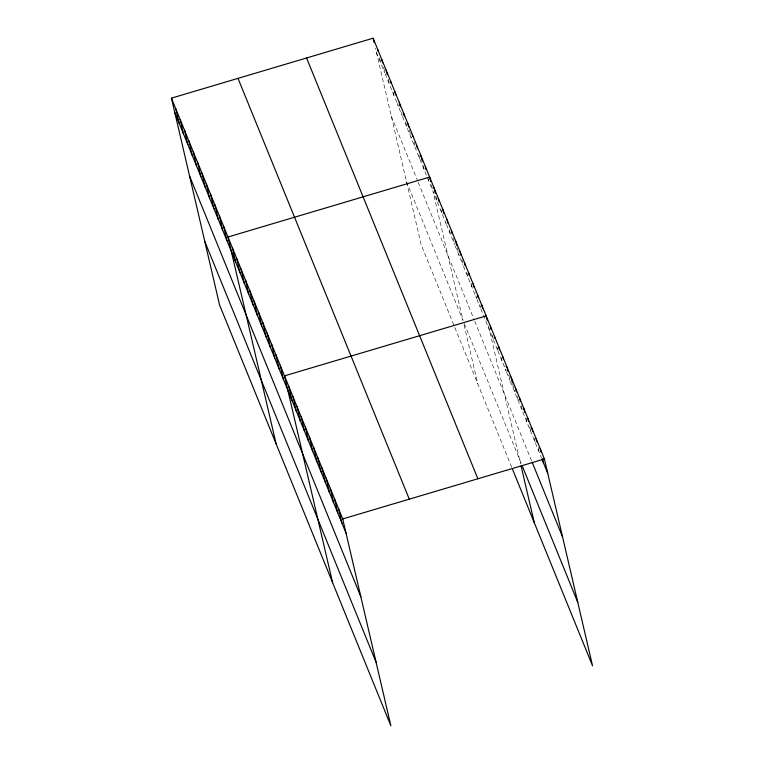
<?xml version="1.0" encoding="UTF-8"?>
<svg xmlns="http://www.w3.org/2000/svg" width="764" height="764" viewBox="0 0 764 764"><rect width="100%" height="100%" fill="white"/><g stroke="black" fill="none" stroke-linecap="round" stroke-linejoin="round"><path stroke-width="0.57" stroke-dasharray="3.82 2.86" d="M376.471 52.582L384.731 72.876M385.171 73.946L398.216 105.995L397.442 102.672M399.085 108.125L402.131 115.603M402.561 116.672L406.906 127.359L405.627 121.82M407.346 128.419L432.567 190.379M446.482 224.559L454.742 244.852M455.172 245.922L463.003 265.146M463.433 266.216L476.478 298.256L475.189 292.727M476.917 299.326L480.394 307.873M480.823 308.942L497.421 349.721M497.841 350.743L506.16 371.18L504.87 365.65M506.58 372.202L509.903 380.377M510.323 381.398L522.385 411.042M522.805 412.063L541.523 458.047M391.254 116.099L417.345 180.189M418.214 182.329L473.871 319.056M474.74 321.186L531.754 461.265M406.486 181.545L463.013 320.402L432.997 191.439L446.042 223.489L445.269 220.166M464.311 323.611L521.611 464.378M511.708 467.234L421.27 245.063L375.449 48.161M538.152 447.408L539.441 452.937M534.246 438.288L535.278 442.719M529.834 426.961L530.865 431.393M525.928 417.851L526.959 422.282M521.258 405.417L522.289 409.848M517.352 396.306L518.641 401.835M512.682 383.872L514.478 391.617M508.776 374.761L510.065 380.291M501.232 357.647L502.005 360.961M497.068 347.429L497.584 349.635M492.398 334.995L493.678 340.524M488.492 325.884L520.571 463.719M479.792 304.521L480.308 306.727M471.101 283.157L472.133 287.579M466.756 272.471L467.778 276.893M461.886 259.579L463.175 265.108M457.283 247.794L459.088 255.529M453.195 238.215L454.484 243.745M449.356 229.744L450.388 234.166M440.923 209.489L441.697 212.803M436.063 196.596L437.342 202.126M431.45 184.802L432.739 190.341M464.044 324.862L477.786 383.92M428.136 178.547L428.652 180.762M423.275 165.654L424.306 170.076M418.92 154.977L419.952 159.399M414.059 142.075L415.349 147.614M409.456 130.291L411.261 138.036M401.53 112.251L402.045 114.457M393.097 91.986L393.871 95.309M388.227 79.093L389.516 84.632M383.623 67.308L384.913 72.838M379.536 57.73L380.825 63.269"/><path stroke-width="1.15" d="M171.451 98.145L342.73 518.937L390.872 725.8L219.583 305.008L171.451 98.145L373.128 38.2L544.417 458.992L592.549 665.855L512.577 469.373M342.73 518.937L544.417 458.992M541.934 459.068L547.759 473.374M532.174 462.287L562.543 536.891M522.032 465.4L577.765 602.338M306.574 57.988L477.863 478.78M238.005 78.367L409.284 499.159M174.794 112.528L346.082 533.32M189.577 176.045L360.866 596.837M204.809 241.491L376.089 662.283M540.253 448.774L541.027 452.087M542.574 458.734L543.596 463.156M536.089 438.555L536.863 441.869M531.935 428.337L532.709 431.65M527.771 418.118L528.545 421.432M523.617 407.9L524.639 412.321M519.453 397.681L520.227 400.995M515.289 387.453L516.321 391.884M511.135 377.235L512.424 382.774M506.971 367.016L508.003 371.447M502.817 356.798L503.333 359.013M498.653 346.579L499.427 349.902M494.499 336.361L495.005 338.576M490.335 326.142L491.109 329.465M487.203 320.345L486.171 315.924L284.494 375.869L332.636 582.731M521.086 465.954L534.313 522.786M481.826 305.237L482.6 308.56M477.481 294.56L478.254 297.874M473.136 283.874L473.9 287.197M468.781 273.197L469.297 275.412M464.436 262.51L465.209 265.834M460.09 251.833L460.864 255.147M455.736 241.147L456.767 245.578M451.39 230.47L452.164 233.784M447.045 219.784L447.819 223.107M442.7 209.107L443.722 213.528M438.345 198.42L439.119 201.744M434 187.743L435.289 193.273M430.676 181.488L429.654 177.057L227.978 237.012L276.11 443.865M425.3 166.38L426.073 169.703M420.954 155.694L422.244 161.233M416.867 146.125L417.383 148.34M412.254 134.33L412.77 136.546M407.909 123.653L408.683 126.977M403.564 112.967L404.337 116.29M399.219 102.29L400.24 106.712M394.864 91.604L395.637 94.927M390.519 80.927L391.034 83.142M386.173 70.24L387.205 74.671M381.819 59.563L382.592 62.887M377.473 48.877L377.989 51.093M373.128 38.2L374.159 42.622M338.576 508.719L341.919 523.101M334.412 498.5L337.764 512.883M330.258 488.282L333.601 502.664M326.094 478.063L329.446 492.446M321.94 467.845L325.283 482.227M317.776 457.626L321.119 472.009M313.612 447.408L316.964 461.79M309.458 437.189L312.801 451.572M305.294 426.971L308.646 441.353M301.14 416.752L304.483 431.135M296.976 406.524L300.328 420.907M292.822 396.306L296.165 410.688M288.658 386.087L292.001 400.47M280.149 365.192L283.501 379.574M275.804 354.506L279.147 368.888M271.459 343.829L274.801 358.211M267.104 333.142L270.456 347.524M262.759 322.465L266.101 336.848M258.413 311.779L261.756 326.161M254.059 301.102L257.411 315.484M249.713 290.416L253.065 304.798M245.368 279.739L248.711 294.121M241.013 269.052L244.365 283.434M236.668 258.375L240.02 272.758M232.323 247.689L235.665 262.071M223.623 226.325L226.975 240.708M219.278 215.649L222.63 230.031M214.932 204.962L218.275 219.344M210.577 194.285L213.93 208.667M206.232 183.599L209.584 197.981M201.887 172.922L205.23 187.304M197.542 162.235L200.884 176.618M193.187 151.558L196.539 165.941M188.842 140.872L192.184 155.254M184.496 130.195L187.839 144.577M180.142 119.509L183.494 133.891M175.796 108.832L179.148 123.214"/></g></svg>
